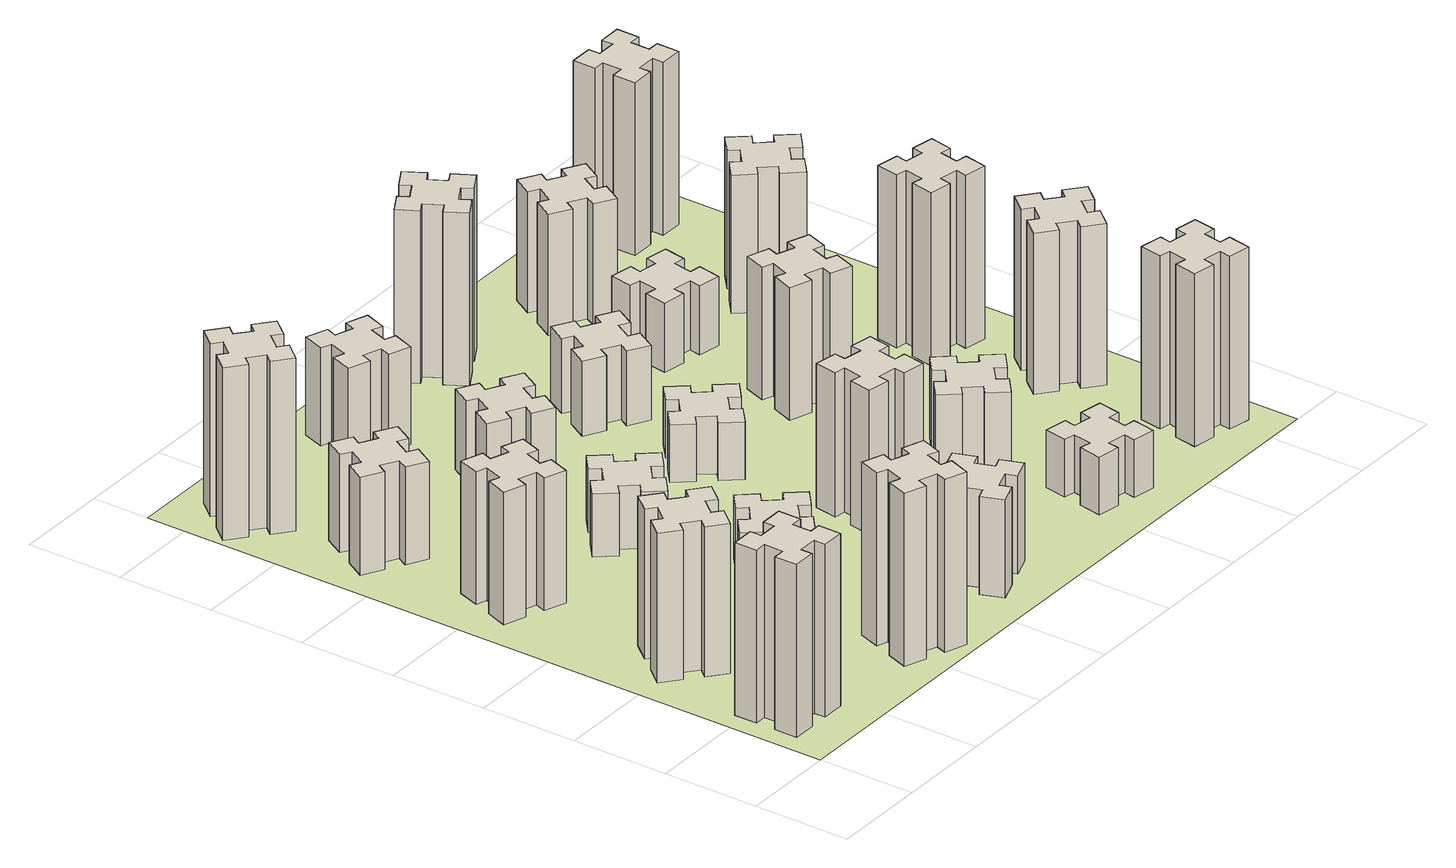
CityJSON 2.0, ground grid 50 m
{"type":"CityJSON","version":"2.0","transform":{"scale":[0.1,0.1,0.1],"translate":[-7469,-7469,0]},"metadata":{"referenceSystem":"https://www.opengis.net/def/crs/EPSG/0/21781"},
"CityObjects":{
"building1":{"type":"Building","attributes":{"class":"1000","function":"1000","usage":"1000","yearOfConstruction":2016,"roofType":"1000","measuredHeight":90,"storeysAboveGround":30,"storeysBelowGround":0},"geometry":[{"type":"Solid","lod":"1","boundaries":[[[[0,1,2,3,4,5,6,7,8,9,10,11,12,13,14,15,16,17,18,19]],[[17,16,20,21]],[[16,15,22,20]],[[15,14,23,22]],[[14,13,24,23]],[[13,12,25,24]],[[12,11,26,25]],[[11,10,27,26]],[[10,9,28,27]],[[9,8,29,28]],[[8,7,30,29]],[[7,6,31,30]],[[6,5,32,31]],[[5,4,33,32]],[[4,3,34,33]],[[3,2,35,34]],[[2,1,36,35]],[[1,0,37,36]],[[0,19,38,37]],[[19,18,39,38]],[[18,17,21,39]],[[24,25,26,27,28,29,30,31,32,33,34,35,36,37,38,39,21,20,22,23]]]]}]},
"building2":{"type":"Building","attributes":{"class":"1000","function":"1000","usage":"1000","yearOfConstruction":2016,"roofType":"1000","measuredHeight":78,"storeysAboveGround":30,"storeysBelowGround":0},"geometry":[{"type":"Solid","lod":"1","boundaries":[[[[40,41,42,43,44,45,46,47,48,49,50,51,52,53,54,55,56,57,58,59]],[[57,56,60,61]],[[56,55,62,60]],[[55,54,63,62]],[[54,53,64,63]],[[53,52,65,64]],[[52,51,66,65]],[[51,50,67,66]],[[50,49,68,67]],[[49,48,69,68]],[[48,47,70,69]],[[47,46,71,70]],[[46,45,72,71]],[[45,44,73,72]],[[44,43,74,73]],[[43,42,75,74]],[[42,41,76,75]],[[41,40,77,76]],[[40,59,78,77]],[[59,58,79,78]],[[58,57,61,79]],[[64,65,66,67,68,69,70,71,72,73,74,75,76,77,78,79,61,60,62,63]]]]}]},
"building3":{"type":"Building","attributes":{"class":"1000","function":"1000","usage":"1000","yearOfConstruction":2016,"roofType":"1000","measuredHeight":69,"storeysAboveGround":30,"storeysBelowGround":0},"geometry":[{"type":"Solid","lod":"1","boundaries":[[[[80,81,82,83,84,85,86,87,88,89,90,91,92,93,94,95,96,97,98,99]],[[97,96,100,101]],[[96,95,102,100]],[[95,94,103,102]],[[94,93,104,103]],[[93,92,105,104]],[[92,91,106,105]],[[91,90,107,106]],[[90,89,108,107]],[[89,88,109,108]],[[88,87,110,109]],[[87,86,111,110]],[[86,85,112,111]],[[85,84,113,112]],[[84,83,114,113]],[[83,82,115,114]],[[82,81,116,115]],[[81,80,117,116]],[[80,99,118,117]],[[99,98,119,118]],[[98,97,101,119]],[[104,105,106,107,108,109,110,111,112,113,114,115,116,117,118,119,101,100,102,103]]]]}]},
"building4":{"type":"Building","attributes":{"class":"1000","function":"1000","usage":"1000","yearOfConstruction":2016,"roofType":"1000","measuredHeight":51,"storeysAboveGround":30,"storeysBelowGround":0},"geometry":[{"type":"Solid","lod":"1","boundaries":[[[[120,121,122,123,124,125,126,127,128,129,130,131,132,133,134,135,136,137,138,139]],[[137,136,140,141]],[[136,135,142,140]],[[135,134,143,142]],[[134,133,144,143]],[[133,132,145,144]],[[132,131,146,145]],[[131,130,147,146]],[[130,129,148,147]],[[129,128,149,148]],[[128,127,150,149]],[[127,126,151,150]],[[126,125,152,151]],[[125,124,153,152]],[[124,123,154,153]],[[123,122,155,154]],[[122,121,156,155]],[[121,120,157,156]],[[120,139,158,157]],[[139,138,159,158]],[[138,137,141,159]],[[144,145,146,147,148,149,150,151,152,153,154,155,156,157,158,159,141,140,142,143]]]]}]},
"building5":{"type":"Building","attributes":{"class":"1000","function":"1000","usage":"1000","yearOfConstruction":2016,"roofType":"1000","measuredHeight":90,"storeysAboveGround":30,"storeysBelowGround":0},"geometry":[{"type":"Solid","lod":"1","boundaries":[[[[160,161,162,163,164,165,166,167,168,169,170,171,172,173,174,175,176,177,178,179]],[[177,176,180,181]],[[176,175,182,180]],[[175,174,183,182]],[[174,173,184,183]],[[173,172,185,184]],[[172,171,186,185]],[[171,170,187,186]],[[170,169,188,187]],[[169,168,189,188]],[[168,167,190,189]],[[167,166,191,190]],[[166,165,192,191]],[[165,164,193,192]],[[164,163,194,193]],[[163,162,195,194]],[[162,161,196,195]],[[161,160,197,196]],[[160,179,198,197]],[[179,178,199,198]],[[178,177,181,199]],[[184,185,186,187,188,189,190,191,192,193,194,195,196,197,198,199,181,180,182,183]]]]}]},
"building6":{"type":"Building","attributes":{"class":"1000","function":"1000","usage":"1000","yearOfConstruction":2016,"roofType":"1000","measuredHeight":90,"storeysAboveGround":30,"storeysBelowGround":0},"geometry":[{"type":"Solid","lod":"1","boundaries":[[[[200,201,202,203,204,205,206,207,208,209,210,211,212,213,214,215,216,217,218,219]],[[217,216,220,221]],[[216,215,222,220]],[[215,214,223,222]],[[214,213,224,223]],[[213,212,225,224]],[[212,211,226,225]],[[211,210,227,226]],[[210,209,228,227]],[[209,208,229,228]],[[208,207,230,229]],[[207,206,231,230]],[[206,205,232,231]],[[205,204,233,232]],[[204,203,234,233]],[[203,202,235,234]],[[202,201,236,235]],[[201,200,237,236]],[[200,219,238,237]],[[219,218,239,238]],[[218,217,221,239]],[[224,225,226,227,228,229,230,231,232,233,234,235,236,237,238,239,221,220,222,223]]]]}]},
"building7":{"type":"Building","attributes":{"class":"1000","function":"1000","usage":"1000","yearOfConstruction":2016,"roofType":"1000","measuredHeight":33,"storeysAboveGround":30,"storeysBelowGround":0},"geometry":[{"type":"Solid","lod":"1","boundaries":[[[[240,241,242,243,244,245,246,247,248,249,250,251,252,253,254,255,256,257,258,259]],[[257,256,260,261]],[[256,255,262,260]],[[255,254,263,262]],[[254,253,264,263]],[[253,252,265,264]],[[252,251,266,265]],[[251,250,267,266]],[[250,249,268,267]],[[249,248,269,268]],[[248,247,270,269]],[[247,246,271,270]],[[246,245,272,271]],[[245,244,273,272]],[[244,243,274,273]],[[243,242,275,274]],[[242,241,276,275]],[[241,240,277,276]],[[240,259,278,277]],[[259,258,279,278]],[[258,257,261,279]],[[264,265,266,267,268,269,270,271,272,273,274,275,276,277,278,279,261,260,262,263]]]]}]},
"building8":{"type":"Building","attributes":{"class":"1000","function":"1000","usage":"1000","yearOfConstruction":2016,"roofType":"1000","measuredHeight":33,"storeysAboveGround":30,"storeysBelowGround":0},"geometry":[{"type":"Solid","lod":"1","boundaries":[[[[280,281,282,283,284,285,286,287,288,289,290,291,292,293,294,295,296,297,298,299]],[[297,296,300,301]],[[296,295,302,300]],[[295,294,303,302]],[[294,293,304,303]],[[293,292,305,304]],[[292,291,306,305]],[[291,290,307,306]],[[290,289,308,307]],[[289,288,309,308]],[[288,287,310,309]],[[287,286,311,310]],[[286,285,312,311]],[[285,284,313,312]],[[284,283,314,313]],[[283,282,315,314]],[[282,281,316,315]],[[281,280,317,316]],[[280,299,318,317]],[[299,298,319,318]],[[298,297,301,319]],[[304,305,306,307,308,309,310,311,312,313,314,315,316,317,318,319,301,300,302,303]]]]}]},
"building9":{"type":"Building","attributes":{"class":"1000","function":"1000","usage":"1000","yearOfConstruction":2016,"roofType":"1000","measuredHeight":51,"storeysAboveGround":30,"storeysBelowGround":0},"geometry":[{"type":"Solid","lod":"1","boundaries":[[[[320,321,322,323,324,325,326,327,328,329,330,331,332,333,334,335,336,337,338,339]],[[337,336,340,341]],[[336,335,342,340]],[[335,334,343,342]],[[334,333,344,343]],[[333,332,345,344]],[[332,331,346,345]],[[331,330,347,346]],[[330,329,348,347]],[[329,328,349,348]],[[328,327,350,349]],[[327,326,351,350]],[[326,325,352,351]],[[325,324,353,352]],[[324,323,354,353]],[[323,322,355,354]],[[322,321,356,355]],[[321,320,357,356]],[[320,339,358,357]],[[339,338,359,358]],[[338,337,341,359]],[[344,345,346,347,348,349,350,351,352,353,354,355,356,357,358,359,341,340,342,343]]]]}]},
"building10":{"type":"Building","attributes":{"class":"1000","function":"1000","usage":"1000","yearOfConstruction":2016,"roofType":"1000","measuredHeight":42,"storeysAboveGround":30,"storeysBelowGround":0},"geometry":[{"type":"Solid","lod":"1","boundaries":[[[[360,361,362,363,364,365,366,367,368,369,370,371,372,373,374,375,376,377,378,379]],[[377,376,380,381]],[[376,375,382,380]],[[375,374,383,382]],[[374,373,384,383]],[[373,372,385,384]],[[372,371,386,385]],[[371,370,387,386]],[[370,369,388,387]],[[369,368,389,388]],[[368,367,390,389]],[[367,366,391,390]],[[366,365,392,391]],[[365,364,393,392]],[[364,363,394,393]],[[363,362,395,394]],[[362,361,396,395]],[[361,360,397,396]],[[360,379,398,397]],[[379,378,399,398]],[[378,377,381,399]],[[384,385,386,387,388,389,390,391,392,393,394,395,396,397,398,399,381,380,382,383]]]]}]},
"building11":{"type":"Building","attributes":{"class":"1000","function":"1000","usage":"1000","yearOfConstruction":2016,"roofType":"1000","measuredHeight":51,"storeysAboveGround":30,"storeysBelowGround":0},"geometry":[{"type":"Solid","lod":"1","boundaries":[[[[400,401,402,403,404,405,406,407,408,409,410,411,412,413,414,415,416,417,418,419]],[[417,416,420,421]],[[416,415,422,420]],[[415,414,423,422]],[[414,413,424,423]],[[413,412,425,424]],[[412,411,426,425]],[[411,410,427,426]],[[410,409,428,427]],[[409,408,429,428]],[[408,407,430,429]],[[407,406,431,430]],[[406,405,432,431]],[[405,404,433,432]],[[404,403,434,433]],[[403,402,435,434]],[[402,401,436,435]],[[401,400,437,436]],[[400,419,438,437]],[[419,418,439,438]],[[418,417,421,439]],[[424,425,426,427,428,429,430,431,432,433,434,435,436,437,438,439,421,420,422,423]]]]}]},
"building12":{"type":"Building","attributes":{"class":"1000","function":"1000","usage":"1000","yearOfConstruction":2016,"roofType":"1000","measuredHeight":75,"storeysAboveGround":30,"storeysBelowGround":0},"geometry":[{"type":"Solid","lod":"1","boundaries":[[[[440,441,442,443,444,445,446,447,448,449,450,451,452,453,454,455,456,457,458,459]],[[457,456,460,461]],[[456,455,462,460]],[[455,454,463,462]],[[454,453,464,463]],[[453,452,465,464]],[[452,451,466,465]],[[451,450,467,466]],[[450,449,468,467]],[[449,448,469,468]],[[448,447,470,469]],[[447,446,471,470]],[[446,445,472,471]],[[445,444,473,472]],[[444,443,474,473]],[[443,442,475,474]],[[442,441,476,475]],[[441,440,477,476]],[[440,459,478,477]],[[459,458,479,478]],[[458,457,461,479]],[[464,465,466,467,468,469,470,471,472,473,474,475,476,477,478,479,461,460,462,463]]]]}]},
"building13":{"type":"Building","attributes":{"class":"1000","function":"1000","usage":"1000","yearOfConstruction":2016,"roofType":"1000","measuredHeight":30,"storeysAboveGround":30,"storeysBelowGround":0},"geometry":[{"type":"Solid","lod":"1","boundaries":[[[[480,481,482,483,484,485,486,487,488,489,490,491,492,493,494,495,496,497,498,499]],[[497,496,500,501]],[[496,495,502,500]],[[495,494,503,502]],[[494,493,504,503]],[[493,492,505,504]],[[492,491,506,505]],[[491,490,507,506]],[[490,489,508,507]],[[489,488,509,508]],[[488,487,510,509]],[[487,486,511,510]],[[486,485,512,511]],[[485,484,513,512]],[[484,483,514,513]],[[483,482,515,514]],[[482,481,516,515]],[[481,480,517,516]],[[480,499,518,517]],[[499,498,519,518]],[[498,497,501,519]],[[504,505,506,507,508,509,510,511,512,513,514,515,516,517,518,519,501,500,502,503]]]]}]},
"building14":{"type":"Building","attributes":{"class":"1000","function":"1000","usage":"1000","yearOfConstruction":2016,"roofType":"1000","measuredHeight":39,"storeysAboveGround":30,"storeysBelowGround":0},"geometry":[{"type":"Solid","lod":"1","boundaries":[[[[520,521,522,523,524,525,526,527,528,529,530,531,532,533,534,535,536,537,538,539]],[[537,536,540,541]],[[536,535,542,540]],[[535,534,543,542]],[[534,533,544,543]],[[533,532,545,544]],[[532,531,546,545]],[[531,530,547,546]],[[530,529,548,547]],[[529,528,549,548]],[[528,527,550,549]],[[527,526,551,550]],[[526,525,552,551]],[[525,524,553,552]],[[524,523,554,553]],[[523,522,555,554]],[[522,521,556,555]],[[521,520,557,556]],[[520,539,558,557]],[[539,538,559,558]],[[538,537,541,559]],[[544,545,546,547,548,549,550,551,552,553,554,555,556,557,558,559,541,540,542,543]]]]}]},
"building15":{"type":"Building","attributes":{"class":"1000","function":"1000","usage":"1000","yearOfConstruction":2016,"roofType":"1000","measuredHeight":30,"storeysAboveGround":30,"storeysBelowGround":0},"geometry":[{"type":"Solid","lod":"1","boundaries":[[[[560,561,562,563,564,565,566,567,568,569,570,571,572,573,574,575,576,577,578,579]],[[577,576,580,581]],[[576,575,582,580]],[[575,574,583,582]],[[574,573,584,583]],[[573,572,585,584]],[[572,571,586,585]],[[571,570,587,586]],[[570,569,588,587]],[[569,568,589,588]],[[568,567,590,589]],[[567,566,591,590]],[[566,565,592,591]],[[565,564,593,592]],[[564,563,594,593]],[[563,562,595,594]],[[562,561,596,595]],[[561,560,597,596]],[[560,579,598,597]],[[579,578,599,598]],[[578,577,581,599]],[[584,585,586,587,588,589,590,591,592,593,594,595,596,597,598,599,581,580,582,583]]]]}]},
"building16":{"type":"Building","attributes":{"class":"1000","function":"1000","usage":"1000","yearOfConstruction":2016,"roofType":"1000","measuredHeight":90,"storeysAboveGround":30,"storeysBelowGround":0},"geometry":[{"type":"Solid","lod":"1","boundaries":[[[[600,601,602,603,604,605,606,607,608,609,610,611,612,613,614,615,616,617,618,619]],[[617,616,620,621]],[[616,615,622,620]],[[615,614,623,622]],[[614,613,624,623]],[[613,612,625,624]],[[612,611,626,625]],[[611,610,627,626]],[[610,609,628,627]],[[609,608,629,628]],[[608,607,630,629]],[[607,606,631,630]],[[606,605,632,631]],[[605,604,633,632]],[[604,603,634,633]],[[603,602,635,634]],[[602,601,636,635]],[[601,600,637,636]],[[600,619,638,637]],[[619,618,639,638]],[[618,617,621,639]],[[624,625,626,627,628,629,630,631,632,633,634,635,636,637,638,639,621,620,622,623]]]]}]},
"building17":{"type":"Building","attributes":{"class":"1000","function":"1000","usage":"1000","yearOfConstruction":2016,"roofType":"1000","measuredHeight":42,"storeysAboveGround":30,"storeysBelowGround":0},"geometry":[{"type":"Solid","lod":"1","boundaries":[[[[640,641,642,643,644,645,646,647,648,649,650,651,652,653,654,655,656,657,658,659]],[[657,656,660,661]],[[656,655,662,660]],[[655,654,663,662]],[[654,653,664,663]],[[653,652,665,664]],[[652,651,666,665]],[[651,650,667,666]],[[650,649,668,667]],[[649,648,669,668]],[[648,647,670,669]],[[647,646,671,670]],[[646,645,672,671]],[[645,644,673,672]],[[644,643,674,673]],[[643,642,675,674]],[[642,641,676,675]],[[641,640,677,676]],[[640,659,678,677]],[[659,658,679,678]],[[658,657,661,679]],[[664,665,666,667,668,669,670,671,672,673,674,675,676,677,678,679,661,660,662,663]]]]}]},
"building18":{"type":"Building","attributes":{"class":"1000","function":"1000","usage":"1000","yearOfConstruction":2016,"roofType":"1000","measuredHeight":69,"storeysAboveGround":30,"storeysBelowGround":0},"geometry":[{"type":"Solid","lod":"1","boundaries":[[[[680,681,682,683,684,685,686,687,688,689,690,691,692,693,694,695,696,697,698,699]],[[697,696,700,701]],[[696,695,702,700]],[[695,694,703,702]],[[694,693,704,703]],[[693,692,705,704]],[[692,691,706,705]],[[691,690,707,706]],[[690,689,708,707]],[[689,688,709,708]],[[688,687,710,709]],[[687,686,711,710]],[[686,685,712,711]],[[685,684,713,712]],[[684,683,714,713]],[[683,682,715,714]],[[682,681,716,715]],[[681,680,717,716]],[[680,699,718,717]],[[699,698,719,718]],[[698,697,701,719]],[[704,705,706,707,708,709,710,711,712,713,714,715,716,717,718,719,701,700,702,703]]]]}]},
"building19":{"type":"Building","attributes":{"class":"1000","function":"1000","usage":"1000","yearOfConstruction":2016,"roofType":"1000","measuredHeight":36,"storeysAboveGround":30,"storeysBelowGround":0},"geometry":[{"type":"Solid","lod":"1","boundaries":[[[[720,721,722,723,724,725,726,727,728,729,730,731,732,733,734,735,736,737,738,739]],[[737,736,740,741]],[[736,735,742,740]],[[735,734,743,742]],[[734,733,744,743]],[[733,732,745,744]],[[732,731,746,745]],[[731,730,747,746]],[[730,729,748,747]],[[729,728,749,748]],[[728,727,750,749]],[[727,726,751,750]],[[726,725,752,751]],[[725,724,753,752]],[[724,723,754,753]],[[723,722,755,754]],[[722,721,756,755]],[[721,720,757,756]],[[720,739,758,757]],[[739,738,759,758]],[[738,737,741,759]],[[744,745,746,747,748,749,750,751,752,753,754,755,756,757,758,759,741,740,742,743]]]]}]},
"building20":{"type":"Building","attributes":{"class":"1000","function":"1000","usage":"1000","yearOfConstruction":2016,"roofType":"1000","measuredHeight":90,"storeysAboveGround":30,"storeysBelowGround":0},"geometry":[{"type":"Solid","lod":"1","boundaries":[[[[760,761,762,763,764,765,766,767,768,769,770,771,772,773,774,775,776,777,778,779]],[[777,776,780,781]],[[776,775,782,780]],[[775,774,783,782]],[[774,773,784,783]],[[773,772,785,784]],[[772,771,786,785]],[[771,770,787,786]],[[770,769,788,787]],[[769,768,789,788]],[[768,767,790,789]],[[767,766,791,790]],[[766,765,792,791]],[[765,764,793,792]],[[764,763,794,793]],[[763,762,795,794]],[[762,761,796,795]],[[761,760,797,796]],[[760,779,798,797]],[[779,778,799,798]],[[778,777,781,799]],[[784,785,786,787,788,789,790,791,792,793,794,795,796,797,798,799,781,780,782,783]]]]}]},
"building21":{"type":"Building","attributes":{"class":"1000","function":"1000","usage":"1000","yearOfConstruction":2016,"roofType":"1000","measuredHeight":63,"storeysAboveGround":30,"storeysBelowGround":0},"geometry":[{"type":"Solid","lod":"1","boundaries":[[[[800,801,802,803,804,805,806,807,808,809,810,811,812,813,814,815,816,817,818,819]],[[817,816,820,821]],[[816,815,822,820]],[[815,814,823,822]],[[814,813,824,823]],[[813,812,825,824]],[[812,811,826,825]],[[811,810,827,826]],[[810,809,828,827]],[[809,808,829,828]],[[808,807,830,829]],[[807,806,831,830]],[[806,805,832,831]],[[805,804,833,832]],[[804,803,834,833]],[[803,802,835,834]],[[802,801,836,835]],[[801,800,837,836]],[[800,819,838,837]],[[819,818,839,838]],[[818,817,821,839]],[[824,825,826,827,828,829,830,831,832,833,834,835,836,837,838,839,821,820,822,823]]]]}]},
"building22":{"type":"Building","attributes":{"class":"1000","function":"1000","usage":"1000","yearOfConstruction":2016,"roofType":"1000","measuredHeight":84,"storeysAboveGround":30,"storeysBelowGround":0},"geometry":[{"type":"Solid","lod":"1","boundaries":[[[[840,841,842,843,844,845,846,847,848,849,850,851,852,853,854,855,856,857,858,859]],[[857,856,860,861]],[[856,855,862,860]],[[855,854,863,862]],[[854,853,864,863]],[[853,852,865,864]],[[852,851,866,865]],[[851,850,867,866]],[[850,849,868,867]],[[849,848,869,868]],[[848,847,870,869]],[[847,846,871,870]],[[846,845,872,871]],[[845,844,873,872]],[[844,843,874,873]],[[843,842,875,874]],[[842,841,876,875]],[[841,840,877,876]],[[840,859,878,877]],[[859,858,879,878]],[[858,857,861,879]],[[864,865,866,867,868,869,870,871,872,873,874,875,876,877,878,879,861,860,862,863]]]]}]},
"building23":{"type":"Building","attributes":{"class":"1000","function":"1000","usage":"1000","yearOfConstruction":2016,"roofType":"1000","measuredHeight":90,"storeysAboveGround":30,"storeysBelowGround":0},"geometry":[{"type":"Solid","lod":"1","boundaries":[[[[880,881,882,883,884,885,886,887,888,889,890,891,892,893,894,895,896,897,898,899]],[[897,896,900,901]],[[896,895,902,900]],[[895,894,903,902]],[[894,893,904,903]],[[893,892,905,904]],[[892,891,906,905]],[[891,890,907,906]],[[890,889,908,907]],[[889,888,909,908]],[[888,887,910,909]],[[887,886,911,910]],[[886,885,912,911]],[[885,884,913,912]],[[884,883,914,913]],[[883,882,915,914]],[[882,881,916,915]],[[881,880,917,916]],[[880,899,918,917]],[[899,898,919,918]],[[898,897,901,919]],[[904,905,906,907,908,909,910,911,912,913,914,915,916,917,918,919,901,900,902,903]]]]}]},
"building24":{"type":"Building","attributes":{"class":"1000","function":"1000","usage":"1000","yearOfConstruction":2016,"roofType":"1000","measuredHeight":72,"storeysAboveGround":30,"storeysBelowGround":0},"geometry":[{"type":"Solid","lod":"1","boundaries":[[[[920,921,922,923,924,925,926,927,928,929,930,931,932,933,934,935,936,937,938,939]],[[937,936,940,941]],[[936,935,942,940]],[[935,934,943,942]],[[934,933,944,943]],[[933,932,945,944]],[[932,931,946,945]],[[931,930,947,946]],[[930,929,948,947]],[[929,928,949,948]],[[928,927,950,949]],[[927,926,951,950]],[[926,925,952,951]],[[925,924,953,952]],[[924,923,954,953]],[[923,922,955,954]],[[922,921,956,955]],[[921,920,957,956]],[[920,939,958,957]],[[939,938,959,958]],[[938,937,941,959]],[[944,945,946,947,948,949,950,951,952,953,954,955,956,957,958,959,941,940,942,943]]]]}]},
"building25":{"type":"Building","attributes":{"class":"1000","function":"1000","usage":"1000","yearOfConstruction":2016,"roofType":"1000","measuredHeight":90,"storeysAboveGround":30,"storeysBelowGround":0},"geometry":[{"type":"Solid","lod":"1","boundaries":[[[[960,961,962,963,964,965,966,967,968,969,970,971,972,973,974,975,976,977,978,979]],[[977,976,980,981]],[[976,975,982,980]],[[975,974,983,982]],[[974,973,984,983]],[[973,972,985,984]],[[972,971,986,985]],[[971,970,987,986]],[[970,969,988,987]],[[969,968,989,988]],[[968,967,990,989]],[[967,966,991,990]],[[966,965,992,991]],[[965,964,993,992]],[[964,963,994,993]],[[963,962,995,994]],[[962,961,996,995]],[[961,960,997,996]],[[960,979,998,997]],[[979,978,999,998]],[[978,977,981,999]],[[984,985,986,987,988,989,990,991,992,993,994,995,996,997,998,999,981,980,982,983]]]]}]},
"landuse1":{"type":"LandUse","attributes":{"name":"plot1","function":"1010"},"geometry":[{"type":"MultiSurface","lod":"1","boundaries":[[[1000,1001,1002,1003]]]}]}
},
"vertices":[
[165,425,0],[165,325,0],[105,325,0],[105,205,0],[225,205,0],[225,265,0],[325,265,0],[325,205,0],[445,205,0],[445,325,0],[385,325,0],[385,425,0],[445,425,0],[445,545,0],[325,545,0],[325,485,0],[225,485,0],[225,545,0],[105,545,0],[105,425,0],[225,485,900],[225,545,900],[325,485,900],[325,545,900],[445,545,900],[445,425,900],[385,425,900],[385,325,900],[445,325,900],[445,205,900],[325,205,900],[325,265,900],[225,265,900],[225,205,900],[105,205,900],[105,325,900],[165,325,900],[165,425,900],[105,425,900],[105,545,900],
[484,1067,0],[408,1132,0],[446,1178,0],[354,1255,0],[277,1163,0],[323,1124,0],[259,1048,0],[213,1086,0],[136,994,0],[228,917,0],[266,963,0],[343,899,0],[304,853,0],[396,776,0],[473,868,0],[427,906,0],[492,983,0],[538,944,0],[615,1036,0],[523,1113,0],[492,983,780],[538,944,780],[427,906,780],[473,868,780],[396,776,780],[304,853,780],[343,899,780],[266,963,780],[228,917,780],[136,994,780],[213,1086,780],[259,1048,780],[323,1124,780],[277,1163,780],[354,1255,780],[446,1178,780],[408,1132,780],[484,1067,780],[523,1113,780],[615,1036,780],
[291,1869,0],[385,1835,0],[364,1779,0],[477,1737,0],[518,1850,0],[462,1871,0],[496,1965,0],[552,1944,0],[593,2057,0],[480,2098,0],[460,2042,0],[366,2076,0],[387,2132,0],[274,2173,0],[233,2060,0],[289,2040,0],[255,1946,0],[199,1967,0],[157,1854,0],[270,1813,0],[255,1946,690],[199,1967,690],[289,2040,690],[233,2060,690],[274,2173,690],[387,2132,690],[366,2076,690],[460,2042,690],[480,2098,690],[593,2057,690],[552,1944,690],[496,1965,690],[462,1871,690],[518,1850,690],[477,1737,690],[364,1779,690],[385,1835,690],[291,1869,690],[270,1813,690],[157,1854,690],
[446,2597,0],[496,2684,0],[548,2654,0],[608,2758,0],[504,2818,0],[474,2766,0],[387,2816,0],[417,2868,0],[313,2928,0],[253,2824,0],[305,2794,0],[255,2707,0],[203,2737,0],[143,2633,0],[247,2573,0],[277,2625,0],[364,2575,0],[334,2523,0],[438,2463,0],[498,2567,0],[364,2575,510],[334,2523,510],[277,2625,510],[247,2573,510],[143,2633,510],[203,2737,510],[255,2707,510],[305,2794,510],[253,2824,510],[313,2928,510],[417,2868,510],[387,2816,510],[474,2766,510],[504,2818,510],[608,2758,510],[548,2654,510],[496,2684,510],[446,2597,510],[498,2567,510],[438,2463,510],
[1029,360,0],[995,266,0],[939,287,0],[897,174,0],[1010,133,0],[1031,189,0],[1125,155,0],[1104,99,0],[1217,57,0],[1258,170,0],[1202,191,0],[1236,285,0],[1292,264,0],[1333,377,0],[1220,418,0],[1200,362,0],[1106,396,0],[1127,452,0],[1014,493,0],[973,380,0],[1106,396,900],[1127,452,900],[1200,362,900],[1220,418,900],[1333,377,900],[1292,264,900],[1236,285,900],[1202,191,900],[1258,170,900],[1217,57,900],[1104,99,900],[1125,155,900],[1031,189,900],[1010,133,900],[897,174,900],[939,287,900],[995,266,900],[1029,360,900],[973,380,900],[1014,493,900],
[384,3387,0],[308,3452,0],[346,3498,0],[254,3575,0],[177,3483,0],[223,3444,0],[159,3368,0],[113,3406,0],[36,3314,0],[128,3237,0],[166,3283,0],[243,3219,0],[204,3173,0],[296,3096,0],[373,3188,0],[327,3226,0],[392,3303,0],[438,3264,0],[515,3356,0],[423,3433,0],[392,3303,900],[438,3264,900],[327,3226,900],[373,3188,900],[296,3096,900],[204,3173,900],[243,3219,900],[166,3283,900],[128,3237,900],[36,3314,900],[113,3406,900],[159,3368,900],[223,3444,900],[177,3483,900],[254,3575,900],[346,3498,900],[308,3452,900],[384,3387,900],[423,3433,900],[515,3356,900],
[1183,1232,0],[1106,1167,0],[1068,1213,0],[976,1136,0],[1053,1044,0],[1099,1083,0],[1163,1006,0],[1117,968,0],[1194,876,0],[1286,953,0],[1248,999,0],[1324,1063,0],[1363,1017,0],[1455,1094,0],[1378,1186,0],[1332,1148,0],[1267,1224,0],[1313,1263,0],[1236,1355,0],[1144,1278,0],[1267,1224,330],[1313,1263,330],[1332,1148,330],[1378,1186,330],[1455,1094,330],[1363,1017,330],[1324,1063,330],[1248,999,330],[1286,953,330],[1194,876,330],[1117,968,330],[1163,1006,330],[1099,1083,330],[1053,1044,330],[976,1136,330],[1068,1213,330],[1106,1167,330],[1183,1232,330],[1144,1278,330],[1236,1355,330],
[1083,1972,0],[1006,1907,0],[968,1953,0],[876,1876,0],[953,1784,0],[999,1823,0],[1063,1746,0],[1017,1708,0],[1094,1616,0],[1186,1693,0],[1148,1739,0],[1224,1803,0],[1263,1757,0],[1355,1834,0],[1278,1926,0],[1232,1888,0],[1167,1964,0],[1213,2003,0],[1136,2095,0],[1044,2018,0],[1167,1964,330],[1213,2003,330],[1232,1888,330],[1278,1926,330],[1355,1834,330],[1263,1757,330],[1224,1803,330],[1148,1739,330],[1186,1693,330],[1094,1616,330],[1017,1708,330],[1063,1746,330],[999,1823,330],[953,1784,330],[876,1876,330],[968,1953,330],[1006,1907,330],[1083,1972,330],[1044,2018,330],[1136,2095,330],
[1765,496,0],[1671,462,0],[1650,518,0],[1537,477,0],[1579,364,0],[1635,385,0],[1669,291,0],[1613,270,0],[1654,157,0],[1767,199,0],[1746,255,0],[1840,289,0],[1860,233,0],[1973,274,0],[1932,387,0],[1876,366,0],[1842,460,0],[1898,480,0],[1857,593,0],[1744,552,0],[1842,460,510],[1898,480,510],[1876,366,510],[1932,387,510],[1973,274,510],[1860,233,510],[1840,289,510],[1746,255,510],[1767,199,510],[1654,157,510],[1613,270,510],[1669,291,510],[1635,385,510],[1579,364,510],[1537,477,510],[1650,518,510],[1671,462,510],[1765,496,510],[1744,552,510],[1857,593,510],
[1314,2666,0],[1227,2716,0],[1257,2768,0],[1153,2828,0],[1093,2724,0],[1145,2694,0],[1095,2607,0],[1043,2637,0],[983,2533,0],[1087,2473,0],[1117,2525,0],[1204,2475,0],[1174,2423,0],[1278,2363,0],[1338,2467,0],[1286,2497,0],[1336,2584,0],[1388,2554,0],[1448,2658,0],[1344,2718,0],[1336,2584,420],[1388,2554,420],[1286,2497,420],[1338,2467,420],[1278,2363,420],[1174,2423,420],[1204,2475,420],[1117,2525,420],[1087,2473,420],[983,2533,420],[1043,2637,420],[1095,2607,420],[1145,2694,420],[1093,2724,420],[1153,2828,420],[1257,2768,420],[1227,2716,420],[1314,2666,420],[1344,2718,420],[1448,2658,420],
[1202,3251,0],[1236,3345,0],[1292,3324,0],[1333,3437,0],[1220,3478,0],[1200,3422,0],[1106,3456,0],[1127,3512,0],[1014,3553,0],[973,3440,0],[1029,3420,0],[995,3326,0],[939,3347,0],[897,3234,0],[1010,3193,0],[1031,3249,0],[1125,3215,0],[1104,3159,0],[1217,3117,0],[1258,3230,0],[1125,3215,510],[1104,3159,510],[1031,3249,510],[1010,3193,510],[897,3234,510],[939,3347,510],[995,3326,510],[1029,3420,510],[973,3440,510],[1014,3553,510],[1127,3512,510],[1106,3456,510],[1200,3422,510],[1220,3478,510],[1333,3437,510],[1292,3324,510],[1236,3345,510],[1202,3251,510],[1258,3230,510],[1217,3117,510],
[2055,1047,0],[2072,1145,0],[2131,1135,0],[2152,1253,0],[2034,1274,0],[2024,1215,0],[1925,1232,0],[1936,1291,0],[1817,1312,0],[1797,1194,0],[1856,1184,0],[1838,1085,0],[1779,1096,0],[1758,977,0],[1877,957,0],[1887,1016,0],[1985,998,0],[1975,939,0],[2093,918,0],[2114,1037,0],[1985,998,750],[1975,939,750],[1887,1016,750],[1877,957,750],[1758,977,750],[1779,1096,750],[1838,1085,750],[1856,1184,750],[1797,1194,750],[1817,1312,750],[1936,1291,750],[1925,1232,750],[2024,1215,750],[2034,1274,750],[2152,1253,750],[2131,1135,750],[2072,1145,750],[2055,1047,750],[2114,1037,750],[2093,918,750],
[1972,1988,0],[1907,2064,0],[1953,2103,0],[1876,2195,0],[1784,2118,0],[1823,2072,0],[1746,2007,0],[1708,2053,0],[1616,1976,0],[1693,1884,0],[1739,1923,0],[1803,1846,0],[1757,1808,0],[1834,1716,0],[1926,1793,0],[1888,1839,0],[1964,1903,0],[2003,1857,0],[2095,1934,0],[2018,2026,0],[1964,1903,300],[2003,1857,300],[1888,1839,300],[1926,1793,300],[1834,1716,300],[1757,1808,300],[1803,1846,300],[1739,1923,300],[1693,1884,300],[1616,1976,300],[1708,2053,300],[1746,2007,300],[1823,2072,300],[1784,2118,300],[1876,2195,300],[1953,2103,300],[1907,2064,300],[1972,1988,300],[2018,2026,300],[2095,1934,300],
[2026,2497,0],[2076,2584,0],[2128,2554,0],[2188,2658,0],[2084,2718,0],[2054,2666,0],[1967,2716,0],[1997,2768,0],[1893,2828,0],[1833,2724,0],[1885,2694,0],[1835,2607,0],[1783,2637,0],[1723,2533,0],[1827,2473,0],[1857,2525,0],[1944,2475,0],[1914,2423,0],[2018,2363,0],[2078,2467,0],[1944,2475,390],[1914,2423,390],[1857,2525,390],[1827,2473,390],[1723,2533,390],[1783,2637,390],[1835,2607,390],[1885,2694,390],[1833,2724,390],[1893,2828,390],[1997,2768,390],[1967,2716,390],[2054,2666,390],[2084,2718,390],[2188,2658,390],[2128,2554,390],[2076,2584,390],[2026,2497,390],[2078,2467,390],[2018,2363,390],
[2596,444,0],[2578,345,0],[2519,356,0],[2498,237,0],[2617,217,0],[2627,276,0],[2725,258,0],[2715,199,0],[2833,178,0],[2854,297,0],[2795,307,0],[2812,405,0],[2871,395,0],[2892,513,0],[2774,534,0],[2764,475,0],[2665,492,0],[2676,551,0],[2557,572,0],[2537,454,0],[2665,492,300],[2676,551,300],[2764,475,300],[2774,534,300],[2892,513,300],[2871,395,300],[2812,405,300],[2795,307,300],[2854,297,300],[2833,178,300],[2715,199,300],[2725,258,300],[2627,276,300],[2617,217,300],[2498,237,300],[2519,356,300],[2578,345,300],[2596,444,300],[2537,454,300],[2557,572,300],
[1844,3556,0],[1757,3506,0],[1727,3558,0],[1623,3498,0],[1683,3394,0],[1735,3424,0],[1785,3337,0],[1733,3307,0],[1793,3203,0],[1897,3263,0],[1867,3315,0],[1954,3365,0],[1984,3313,0],[2088,3373,0],[2028,3477,0],[1976,3447,0],[1926,3534,0],[1978,3564,0],[1918,3668,0],[1814,3608,0],[1926,3534,900],[1978,3564,900],[1976,3447,900],[2028,3477,900],[2088,3373,900],[1984,3313,900],[1954,3365,900],[1867,3315,900],[1897,3263,900],[1793,3203,900],[1733,3307,900],[1785,3337,900],[1735,3424,900],[1683,3394,900],[1623,3498,900],[1727,3558,900],[1757,3506,900],[1844,3556,900],[1814,3608,900],[1918,3668,900],
[2563,1132,0],[2486,1067,0],[2448,1113,0],[2356,1036,0],[2433,944,0],[2479,983,0],[2543,906,0],[2497,868,0],[2574,776,0],[2666,853,0],[2628,899,0],[2704,963,0],[2743,917,0],[2835,994,0],[2758,1086,0],[2712,1048,0],[2647,1124,0],[2693,1163,0],[2616,1255,0],[2524,1178,0],[2647,1124,420],[2693,1163,420],[2712,1048,420],[2758,1086,420],[2835,994,420],[2743,917,420],[2704,963,420],[2628,899,420],[2666,853,420],[2574,776,420],[2497,868,420],[2543,906,420],[2479,983,420],[2433,944,420],[2356,1036,420],[2448,1113,420],[2486,1067,420],[2563,1132,420],[2524,1178,420],[2616,1255,420],
[2682,1871,0],[2716,1965,0],[2772,1944,0],[2813,2057,0],[2700,2098,0],[2680,2042,0],[2586,2076,0],[2607,2132,0],[2494,2173,0],[2453,2060,0],[2509,2040,0],[2475,1946,0],[2419,1967,0],[2377,1854,0],[2490,1813,0],[2511,1869,0],[2605,1835,0],[2584,1779,0],[2697,1737,0],[2738,1850,0],[2605,1835,690],[2584,1779,690],[2511,1869,690],[2490,1813,690],[2377,1854,690],[2419,1967,690],[2475,1946,690],[2509,2040,690],[2453,2060,690],[2494,2173,690],[2607,2132,690],[2586,2076,690],[2680,2042,690],[2700,2098,690],[2813,2057,690],[2772,1944,690],[2716,1965,690],[2682,1871,690],[2738,1850,690],[2697,1737,690],
[2664,2795,0],[2565,2812,0],[2576,2871,0],[2457,2892,0],[2437,2774,0],[2496,2764,0],[2478,2665,0],[2419,2676,0],[2398,2557,0],[2517,2537,0],[2527,2596,0],[2625,2578,0],[2615,2519,0],[2733,2498,0],[2754,2617,0],[2695,2627,0],[2712,2725,0],[2771,2715,0],[2792,2833,0],[2674,2854,0],[2712,2725,360],[2771,2715,360],[2695,2627,360],[2754,2617,360],[2733,2498,360],[2615,2519,360],[2625,2578,360],[2527,2596,360],[2517,2537,360],[2398,2557,360],[2419,2676,360],[2478,2665,360],[2496,2764,360],[2437,2774,360],[2457,2892,360],[2576,2871,360],[2565,2812,360],[2664,2795,360],[2674,2854,360],[2792,2833,360],
[3504,475,0],[3405,492,0],[3416,551,0],[3297,572,0],[3277,454,0],[3336,444,0],[3318,345,0],[3259,356,0],[3238,237,0],[3357,217,0],[3367,276,0],[3465,258,0],[3455,199,0],[3573,178,0],[3594,297,0],[3535,307,0],[3552,405,0],[3611,395,0],[3632,513,0],[3514,534,0],[3552,405,900],[3611,395,900],[3535,307,900],[3594,297,900],[3573,178,900],[3455,199,900],[3465,258,900],[3367,276,900],[3357,217,900],[3238,237,900],[3259,356,900],[3318,345,900],[3336,444,900],[3277,454,900],[3297,572,900],[3416,551,900],[3405,492,900],[3504,475,900],[3514,534,900],[3632,513,900],
[2497,3165,0],[2584,3115,0],[2554,3063,0],[2658,3003,0],[2718,3107,0],[2666,3137,0],[2716,3224,0],[2768,3194,0],[2828,3298,0],[2724,3358,0],[2694,3306,0],[2607,3356,0],[2637,3408,0],[2533,3468,0],[2473,3364,0],[2525,3334,0],[2475,3247,0],[2423,3277,0],[2363,3173,0],[2467,3113,0],[2475,3247,630],[2423,3277,630],[2525,3334,630],[2473,3364,630],[2533,3468,630],[2637,3408,630],[2607,3356,630],[2694,3306,630],[2724,3358,630],[2828,3298,630],[2768,3194,630],[2716,3224,630],[2666,3137,630],[2718,3107,630],[2658,3003,630],[2554,3063,630],[2584,3115,630],[2497,3165,630],[2467,3113,630],[2363,3173,630],
[3487,1006,0],[3552,1083,0],[3598,1044,0],[3675,1136,0],[3583,1213,0],[3544,1167,0],[3468,1232,0],[3506,1278,0],[3414,1355,0],[3337,1263,0],[3383,1224,0],[3319,1148,0],[3273,1186,0],[3196,1094,0],[3288,1017,0],[3326,1063,0],[3403,999,0],[3364,953,0],[3456,876,0],[3533,968,0],[3403,999,840],[3364,953,840],[3326,1063,840],[3288,1017,840],[3196,1094,840],[3273,1186,840],[3319,1148,840],[3383,1224,840],[3337,1263,840],[3414,1355,840],[3506,1278,840],[3468,1232,840],[3544,1167,840],[3583,1213,840],[3675,1136,840],[3598,1044,840],[3552,1083,840],[3487,1006,840],[3533,968,840],[3456,876,840],
[3267,1656,0],[3365,1638,0],[3355,1579,0],[3473,1558,0],[3494,1677,0],[3435,1687,0],[3452,1785,0],[3511,1775,0],[3532,1893,0],[3414,1914,0],[3404,1855,0],[3305,1872,0],[3316,1931,0],[3197,1952,0],[3177,1834,0],[3236,1824,0],[3218,1725,0],[3159,1736,0],[3138,1617,0],[3257,1597,0],[3218,1725,900],[3159,1736,900],[3236,1824,900],[3177,1834,900],[3197,1952,900],[3316,1931,900],[3305,1872,900],[3404,1855,900],[3414,1914,900],[3532,1893,900],[3511,1775,900],[3452,1785,900],[3435,1687,900],[3494,1677,900],[3473,1558,900],[3355,1579,900],[3365,1638,900],[3267,1656,900],[3257,1597,900],[3138,1617,900],
[3119,2563,0],[3183,2486,0],[3137,2448,0],[3214,2356,0],[3306,2433,0],[3268,2479,0],[3344,2543,0],[3383,2497,0],[3475,2574,0],[3398,2666,0],[3352,2628,0],[3287,2704,0],[3333,2743,0],[3256,2835,0],[3164,2758,0],[3203,2712,0],[3126,2647,0],[3088,2693,0],[2996,2616,0],[3073,2524,0],[3126,2647,720],[3088,2693,720],[3203,2712,720],[3164,2758,720],[3256,2835,720],[3333,2743,720],[3287,2704,720],[3352,2628,720],[3398,2666,720],[3475,2574,720],[3383,2497,720],[3344,2543,720],[3268,2479,720],[3306,2433,720],[3214,2356,720],[3137,2448,720],[3183,2486,720],[3119,2563,720],[3073,2524,720],[2996,2616,720],
[3285,3325,0],[3385,3325,0],[3385,3265,0],[3505,3265,0],[3505,3385,0],[3445,3385,0],[3445,3485,0],[3505,3485,0],[3505,3605,0],[3385,3605,0],[3385,3545,0],[3285,3545,0],[3285,3605,0],[3165,3605,0],[3165,3485,0],[3225,3485,0],[3225,3385,0],[3165,3385,0],[3165,3265,0],[3285,3265,0],[3225,3385,900],[3165,3385,900],[3225,3485,900],[3165,3485,900],[3165,3605,900],[3285,3605,900],[3285,3545,900],[3385,3545,900],[3385,3605,900],[3505,3605,900],[3505,3485,900],[3445,3485,900],[3445,3385,900],[3505,3385,900],[3505,3265,900],[3385,3265,900],[3385,3325,900],[3285,3325,900],[3285,3265,900],[3165,3265,900],
[5,3705,0],[3705,3705,0],[3705,5,0],[5,5,0]
]}
